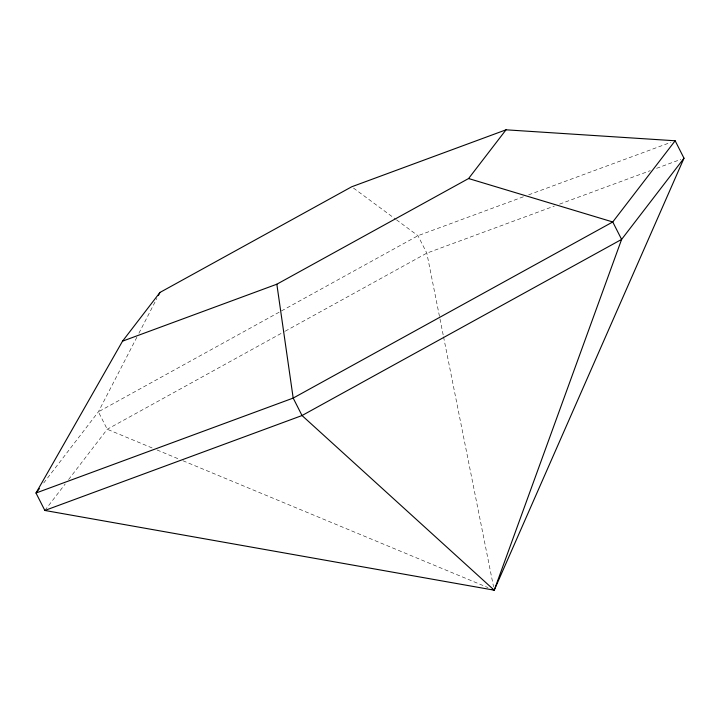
<?xml version="1.0" encoding="UTF-8"?>
<svg xmlns="http://www.w3.org/2000/svg" width="720" height="720" viewBox="0 0 720 720"><rect width="100%" height="100%" fill="white"/><g stroke="black" fill="none" stroke-linecap="round" stroke-linejoin="round"><path stroke-width="0.54" stroke-dasharray="3.6 2.7" d="M136.872 337.212L98.388 411.822L42.102 485.073M138.924 333.234L156.888 298.413M44.847 510.462L65.196 483.984M68.589 479.574L107.244 429.264L284.238 331.722M285.219 331.182L426.816 253.143L554.355 206.073M523.368 196.794L417.969 235.701L98.388 411.822L107.244 429.264L152.892 448.254M528.642 194.85L670.932 142.326M559.62 204.12L650.268 170.667M656.595 168.327L680.841 159.381M157.041 449.973L178.83 459.036M182.979 460.764L487.998 587.592M353.502 188.091L395.586 219.168M396.477 219.834L417.969 235.701L426.816 253.143L443.34 335.754M443.556 336.852L493.56 586.881"/><path stroke-width="1.08" d="M492.147 589.32L494.226 590.184L621.612 239.409L684 158.211L675.153 140.769L506.025 129.816L351.711 186.777L159.966 292.446L122.535 341.163L36 493.02L44.847 510.462L494.226 590.184L684 158.211M158.427 295.434L159.966 292.446M39.393 488.61L36 493.02L293.184 398.088L612.756 221.967L675.153 140.769M122.535 341.163L276.84 284.211L468.585 178.533L506.025 129.816M44.847 510.462L302.031 415.539L621.612 239.409L612.756 221.967L468.585 178.533M494.226 590.184L302.031 415.539L293.184 398.088L276.84 284.211"/></g></svg>
